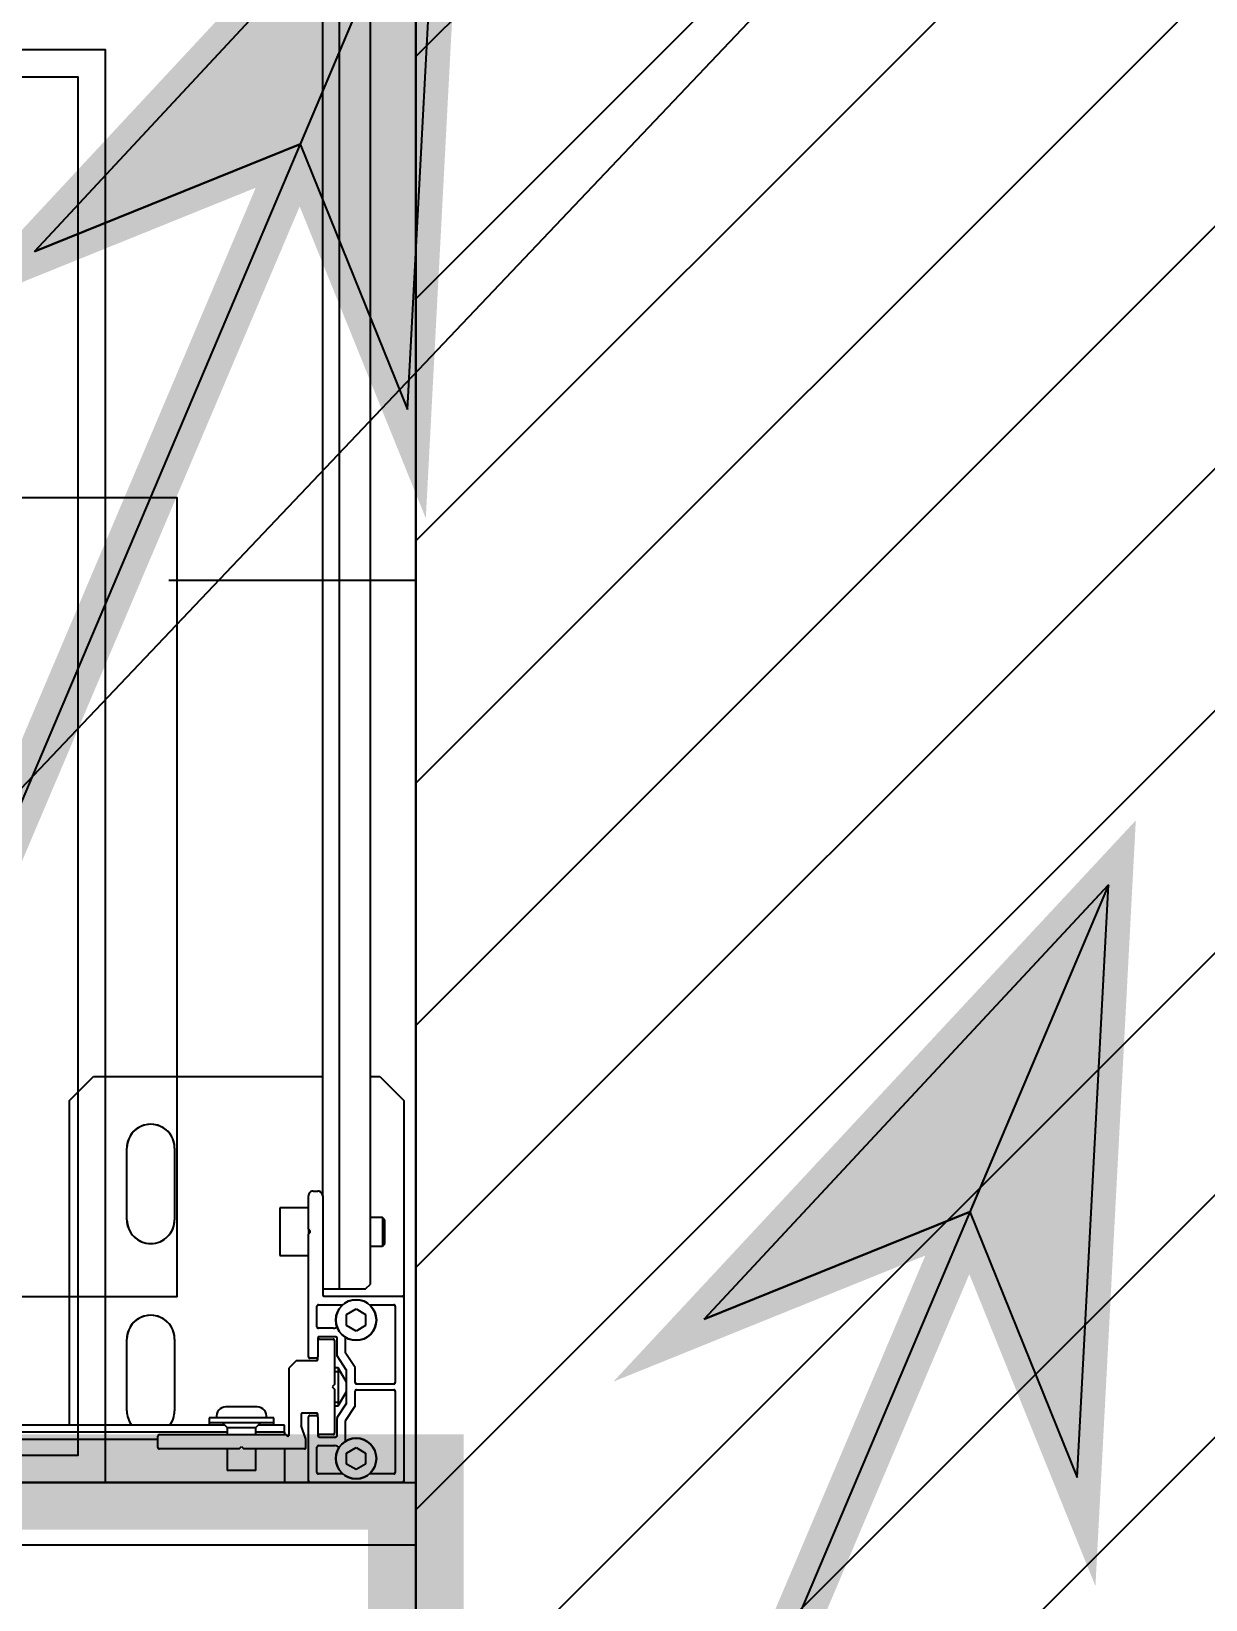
# Model space of a CAD drawing. Extents: x -2932 to 12371, y 2178 to 6224.
# Drawn here: x 4181.39 to 4205.98, y 3437.03 to 3469.86 of the extents above; entities that cross this region are included whole.
import ezdxf
from ezdxf import colors
from ezdxf.entities.mleader import LeaderData, LeaderLine
from ezdxf.math import Vec2, Vec3

# ---------------------------------------------------------------- set-up
doc = ezdxf.new("R2010")
doc.units = 0
doc.header["$PDMODE"] = 67
doc.linetypes.add('prlm_ef', pattern=[0.165, 0.1, -0.065])
doc.linetypes.add('Style de ligne -1', pattern=[0.41664, 0.20828, -0.20836])
doc.layers.get('0').update_dxf_attribs({"color": 252})
for name, color, linetype, lineweight in [('_GAZELEC-BOITE INCORPO', 36, 'Continuous', 18), ('_GAZELEC-RESERVATION', 1, 'Continuous', 18), ('_GAZELEC-RESERVATION 2', 6, 'Continuous', 18)]:
    doc.layers.add(name, color=color, linetype=linetype, lineweight=lineweight)
for name, color, linetype in [('B aménagement intérieur', 252, 'Continuous'), ('B GÈnÈral_Hatch', 252, 'Continuous'), ('B Général', 252, 'Continuous'), ('C ANNOTATIONS-prestations', 252, 'Continuous'), ('F REMPLISSAGE-vert clair', 252, 'Continuous'), ('F REMPLISSAGE-vert foncé', 252, 'Continuous'), ('GAZ-FLECHE VMC', 93, 'Continuous'), ('MTI900_Alu', 252, 'Continuous'), ('prlm-CHAUFF', 30, 'Continuous'), ('prlm-EAU-EF', 161, 'Continuous'), ('prlm-MOD-PB', 123, 'Continuous')]:
    doc.layers.add(name, color=color, linetype=linetype)
doc.styles.add('Arial', font='arial.ttf')
doc.styles.add('Eurostile', font='')
doc.styles.get("Standard").update_dxf_attribs({"font": 'isocp.shx', "height": 15})
doc.styles.get('Eurostile').set_extended_font_data('Eurostile')
doc.dimstyles.new('200', dxfattribs={"dimscale": 0.1, "dimtxt": 150, "dimasz": 25, "dimexe": 50, "dimexo": 50, "dimgap": 20, "dimtad": 1, "dimdec": 0, "dimdsep": 46, "dimtxsty": 'Arial', "dimblk1": 'DOTBLANK', "dimblk2": 'DOTBLANK', "dimsah": 1, "dimcen": 25, "dimclrd": 5, "dimclre": 5, "dimadec": 0, "dimazin": 0, "dimtfac": 1, "dimtdec": 0, "dimtmove": 0, "dimatfit": 3, "dimldrblk": 'DOTBLANK', "dimfxl": 50, "dimtolj": 1, "dimtzin": 0, "dimarcsym": 0})
doc.dimstyles.new('Arch', dxfattribs={"dimtxt": 11.765001, "dimasz": 11.224121, "dimexe": 15.875, "dimexo": 7.9375, "dimgap": 7.9375, "dimtad": 1, "dimdec": 1, "dimtxsty": 'Eurostile', "dimblk": 'B n1.VW_SLASH', "dimblk1": 'B n1.VW_SLASH', "dimblk2": 'B n1.VW_SLASH', "dimcen": 0, "dimdle": 7.9375, "dimazin": 0, "dimtfac": 1, "dimtdec": 1, "dimtix": 1, "dimtmove": 0, "dimatfit": 0, "dimldrblk": 'B n1.VW_FILLEDARROW', "dimfxl": 1, "dimfrac": 2, "dimtolj": 1, "dimarcsym": 0})

# ---------------------------------------------------------------- blocks, each defined once
blk = doc.blocks.new('A n1.Groupe-6-1')
at = {"layer": 'B Général', "linetype": 'Style de ligne -1', "ltscale": 25.4, "flags": 128}
blk.add_lwpolyline([(-35.4, 7.6), (35.6, 7.6), (35.6, -32.4), (-35.4, -32.4)], close=True, dxfattribs=at)
blk = doc.blocks.new('A n1.WC-plan-PMR')
at = {"layer": 'B Général'}
blk.add_blockref('A n1.Groupe-6-1', (0, 0), dxfattribs=at)
blk = doc.blocks.new('A n1.T2 A 108 (2D)')
at = {"layer": 'B Général', "linetype": 'Continuous'}
blk.add_line((230.137, -392.957), (321.137, -392.957), dxfattribs=at)
at = {"layer": 'F REMPLISSAGE-vert clair'}
blk.add_line((228.837, -394.257), (321.137, -394.257), dxfattribs=at)
at = {"layer": 'F REMPLISSAGE-vert foncé', "linetype": 'Continuous'}
blk.add_line((230.137, -392.957), (321.137, -392.957), dxfattribs=at)
at = {"layer": 'F REMPLISSAGE-vert foncé'}
blk.add_line((228.837, -394.257), (321.137, -394.257), dxfattribs=at)
at = {"layer": 'B Général', "xscale": -1, "rotation": 90}
blk.add_blockref('A n1.WC-plan-PMR', (288.737, -338.457), dxfattribs=at)
blk = doc.blocks.new('A n1.G 100_80')
at = {"layer": 'B Général', "linetype": 'Continuous', "flags": 128}
blk.add_lwpolyline([(9.5, -45), (9.5, 45), (48.52, 45), (48.52, -45)], close=True, dxfattribs=at)
at = {"layer": 'C ANNOTATIONS-prestations'}
for p, q in [((9.5, 44.75), (9.5, 44.72)), ((9.53, 44.75), (9.5, 44.75)), ((9.5, 44.72), (9.5, 42.78)), ((13.37, 44.75), (9.53, 44.75)), ((17.5, 44.75), (13.37, 44.75)), ((13.4, 43.08), (13.4, 44.72)), ((18, 44.25), (17.5, 44.75)), ((9.68, 44.54), (9.68, 44.033)), ((11.41, 44.57), (9.71, 44.57)), ((11.44, 43.76), (11.44, 44.54)), ((11.56, 44.54), (11.56, 43.76)), ((13.19, 44.57), (11.59, 44.57)), ((13.22, 44.033), (13.22, 44.54)), ((14.45, 44.3), (14.5, 44.35)), ((14.5, 44.35), (15, 44.35)), ((15, 44.35), (15.05, 44.3)), ((13.55, 43.95), (13.65, 44.05)), ((13.65, 44.05), (44.15, 44.05)), ((15.05, 44.3), (14.45, 44.3)), ((14.45, 44.05), (14.45, 44.3)), ((15.05, 44.3), (15.05, 44.05)), ((18, 44.05), (18, 44.25)), ((9.885, 43.95), (9.769, 43.75)), ((9.769, 43.75), (9.885, 43.55)), ((10.115, 43.95), (9.885, 43.95)), ((10.231, 43.75), (10.115, 43.95)), ((10.115, 43.55), (10.231, 43.75)), ((10.803, 43.535), (11.088, 43.725)), ((11.105, 43.73), (11.41, 43.73)), ((11.59, 43.73), (11.904, 43.73)), ((11.904, 43.73), (12.197, 43.535)), ((12.785, 43.95), (12.669, 43.75)), ((12.669, 43.75), (12.785, 43.55)), ((13.015, 43.95), (12.785, 43.95)), ((13.131, 43.75), (13.015, 43.95)), ((13.015, 43.55), (13.131, 43.75)), ((13.55, 43.4), (13.55, 43.95)), ((9.68, 43.467), (9.68, 42.96)), ((9.885, 43.55), (10.115, 43.55)), ((10.364, 43.53), (10.786, 43.53)), ((10.48, 43.35), (10.841, 43.35)), ((10.858, 43.355), (11.142, 43.545)), ((11.1, 43.377), (11.4, 43.55)), ((11.9, 43.377), (11.1, 43.377)), ((11.1, 43.3), (11.1, 43.377)), ((11.159, 43.55), (11.841, 43.55)), ((11.177, 43.3), (11.177, 43.421)), ((11.6, 43.55), (11.9, 43.377)), ((11.823, 43.3), (11.823, 43.421)), ((11.858, 43.545), (12.15, 43.35)), ((11.9, 43.377), (11.9, 43.3)), ((12.15, 43.35), (12.52, 43.35)), ((12.214, 43.53), (12.536, 43.53)), ((12.785, 43.55), (13.015, 43.55)), ((13.22, 42.96), (13.22, 43.467)), ((13.55, 43.05), (13.55, 43.4)), ((13.55, 43.4), (44.25, 43.4)), ((10.27, 42.96), (10.27, 43.307)), ((10.45, 42.98), (10.45, 43.32)), ((10.5, 43.27), (10.5, 42.98)), ((11.45, 43.3), (10.53, 43.3)), ((11.5, 43.25), (11.45, 43.3)), ((11.55, 43.3), (11.5, 43.25)), ((12.47, 43.3), (11.55, 43.3)), ((12.5, 42.98), (12.5, 43.27)), ((12.55, 43.32), (12.55, 42.98)), ((12.73, 43.28), (12.73, 42.96)), ((15.5, 43.05), (13.43, 43.05)), ((15.5, 43.05), (42.27, 43.05)), ((18, 38.25), (18, 43.05)), ((9.5, 42.78), (9.5, 42.25)), ((9.53, 42.75), (10.87, 42.75)), ((9.71, 42.93), (10.24, 42.93)), ((10.23, 42.7), (10.395, 42.7)), ((10.405, 42.699), (10.695, 42.602)), ((10.87, 42.95), (10.48, 42.95)), ((10.87, 42.95), (10.92, 42.95)), ((10.9, 42.78), (10.9, 42.92)), ((10.95, 42.92), (10.95, 42.63)), ((12.05, 42.5), (12.05, 42.92)), ((12.08, 42.95), (12.13, 42.95)), ((12.1, 42.92), (12.1, 42.78)), ((12.52, 42.95), (12.13, 42.95)), ((12.13, 42.75), (14.7, 42.75)), ((12.76, 42.93), (13.19, 42.93)), ((14.25, 42.15), (14.25, 42.75)), ((14.7, 42.75), (14.729, 42.779)), ((14.8, 42.75), (14.7, 42.75)), ((14.771, 42.779), (14.8, 42.75)), ((14.8, 42.75), (15.5, 42.75)), ((15.25, 42.75), (15.25, 42.15)), ((15.6, 42.85), (15.6, 42.95)), ((10.2, 42.67), (10.2, 41.4)), ((10.92, 42.6), (10.705, 42.6)), ((12.05, 42.5), (11.9, 42.35)), ((9.5, 42.25), (9.5, -42.25)), ((10.2, 42.25), (9.5, 42.25)), ((10.5, 42.35), (11.9, 42.35)), ((10.5, 39.63), (10.5, 42.29)), ((10.55, 42.25), (10.5, 42.25)), ((10.55, 42.25), (10.55, 41.65)), ((10.55, 42.25), (10.7, 42.25)), ((10.7, 42.25), (10.7, 41.7)), ((15.25, 42.15), (14.25, 42.15)), ((10.65, 41.65), (10.75, 41.75)), ((10.7, 42.03), (10.75, 42.03)), ((10.75, 42.03), (10.75, 40.67)), ((10.75, 42.03), (10.85, 42.03)), ((10.85, 42.03), (10.85, 40.67)), ((9.75, 41.65), (9.75, 41.05)), ((9.75, 41.65), (10.2, 41.65)), ((10.25, 41.35), (10.2, 41.4)), ((10.5, 41.65), (10.65, 41.65)), ((10.65, 41.05), (10.65, 41.65)), ((11.08, 41.675), (11.08, 41.025)), ((10.2, 41.05), (9.75, 41.05)), ((10.2, 41.3), (10.25, 41.35)), ((10.2, 41.3), (10.2, 39.63)), ((10.65, 41.05), (10.5, 41.05)), ((10.55, 41.05), (10.55, -41.05)), ((10.75, 40.95), (10.65, 41.05)), ((10.7, 41), (10.7, -41)), ((10.75, 40.67), (10.7, 40.67)), ((10.85, 40.67), (10.75, 40.67)), ((12.5, 39.95), (11, 39.95)), ((16.5, 39.95), (15, 39.95)), ((10.23, 39.6), (10.47, 39.6)), ((10.4, 39.6), (10.4, -39.6)), ((11, 38.95), (12.5, 38.95)), ((15, 38.95), (16.5, 38.95)), ((17.5, 37.75), (18, 38.25)), ((10.7, 37.75), (17.5, 37.75))]:
    blk.add_line(p, q, dxfattribs=at)
at = {"layer": 'C ANNOTATIONS-prestations', "flags": 128}
for points in [[(9.5, 44.72, -0.198912), (9.509, 44.741, -0.198912), (9.53, 44.75)], [(13.37, 44.75, -0.198912), (13.391, 44.741, -0.198912), (13.4, 44.72)], [(9.68, 44.54, -0.198912), (9.689, 44.561, -0.198912), (9.71, 44.57)], [(11.41, 44.57, -0.198912), (11.431, 44.561, -0.198912), (11.44, 44.54)], [(11.56, 44.54, -0.198912), (11.569, 44.561, -0.198912), (11.59, 44.57)], [(13.19, 44.57, -0.198912), (13.211, 44.561, -0.198912), (13.22, 44.54)], [(9.68, 44.03, -0.01196), (9.68, 44.031, -0.01196), (9.68, 44.033)], [(13.22, 44.033, -0.01196), (13.22, 44.031, -0.01196), (13.22, 44.03)], [(11.088, 43.725, -0.073633), (11.096, 43.729, -0.073633), (11.105, 43.73)], [(11.44, 43.76, -0.198912), (11.431, 43.739, -0.198912), (11.41, 43.73)], [(11.59, 43.73, -0.198912), (11.569, 43.739, -0.198912), (11.56, 43.76)], [(9.68, 43.467, -0.01196), (9.68, 43.469, -0.01196), (9.68, 43.47)], [(10.225, 43.39, -0.123554), (10.258, 43.354, -0.123554), (10.27, 43.307)], [(10.45, 43.32, -0.198912), (10.459, 43.341, -0.198912), (10.48, 43.35)], [(10.803, 43.535, -0.073633), (10.795, 43.531, -0.073633), (10.786, 43.53)], [(10.858, 43.355, -0.073633), (10.85, 43.351, -0.073633), (10.841, 43.35)], [(11.142, 43.545, -0.073633), (11.15, 43.549, -0.073633), (11.159, 43.55)], [(11.841, 43.55, -0.073633), (11.85, 43.549, -0.073633), (11.858, 43.545)], [(12.214, 43.53, -0.073633), (12.205, 43.531, -0.073633), (12.197, 43.535)], [(12.52, 43.35, -0.198912), (12.541, 43.341, -0.198912), (12.55, 43.32)], [(12.73, 43.28, -0.095961), (12.737, 43.318, -0.095961), (12.758, 43.35)], [(13.22, 43.47, -0.01196), (13.22, 43.469, -0.01196), (13.22, 43.467)], [(10.5, 43.27, -0.198912), (10.509, 43.291, -0.198912), (10.53, 43.3)], [(12.47, 43.3, -0.198912), (12.491, 43.291, -0.198912), (12.5, 43.27)], [(13.43, 43.05, -0.198912), (13.409, 43.059, -0.198912), (13.4, 43.08)], [(15.5, 43.05, -0.198912), (15.571, 43.021, -0.198912), (15.6, 42.95)], [(9.53, 42.75, -0.198912), (9.509, 42.759, -0.198912), (9.5, 42.78)], [(9.71, 42.93, -0.198912), (9.689, 42.939, -0.198912), (9.68, 42.96)], [(10.2, 42.67, -0.198912), (10.209, 42.691, -0.198912), (10.23, 42.7)], [(10.27, 42.96, -0.198912), (10.261, 42.939, -0.198912), (10.24, 42.93)], [(10.395, 42.7, -0.040241), (10.4, 42.7, -0.040241), (10.405, 42.699)], [(10.48, 42.95, -0.198912), (10.459, 42.959, -0.198912), (10.45, 42.98)], [(10.53, 42.95, -0.198912), (10.509, 42.959, -0.198912), (10.5, 42.98)], [(10.87, 42.95, -0.198912), (10.891, 42.941, -0.198912), (10.9, 42.92)], [(10.9, 42.78, -0.198912), (10.891, 42.759, -0.198912), (10.87, 42.75)], [(10.92, 42.95, -0.198912), (10.941, 42.941, -0.198912), (10.95, 42.92)], [(12.05, 42.92, -0.198912), (12.059, 42.941, -0.198912), (12.08, 42.95)], [(12.1, 42.92, -0.198912), (12.109, 42.941, -0.198912), (12.13, 42.95)], [(12.13, 42.75, -0.198912), (12.109, 42.759, -0.198912), (12.1, 42.78)], [(12.5, 42.98, -0.198912), (12.491, 42.959, -0.198912), (12.47, 42.95)], [(12.55, 42.98, -0.198912), (12.541, 42.959, -0.198912), (12.52, 42.95)], [(12.76, 42.93, -0.198912), (12.739, 42.939, -0.198912), (12.73, 42.96)], [(13.22, 42.96, -0.198912), (13.211, 42.939, -0.198912), (13.19, 42.93)], [(14.729, 42.779, -0.198912), (14.75, 42.788, -0.198912), (14.771, 42.779)], [(15.6, 42.85, -0.198912), (15.571, 42.779, -0.198912), (15.5, 42.75)], [(10.705, 42.6, -0.040241), (10.7, 42.6, -0.040241), (10.695, 42.602)], [(10.95, 42.63, -0.198912), (10.941, 42.609, -0.198912), (10.92, 42.6)], [(10.5, 42.29, -0.414214), (10.47, 42.32, -0.414214), (10.5, 42.35)], [(10.85, 41.873, -0.218554), (11.01, 41.827, -0.218554), (11.08, 41.675)], [(10.85, 41.874, -0.003145), (10.853, 41.874, -0.003145), (10.855, 41.874)], [(11.08, 41.025, -0.218554), (11.01, 40.873, -0.218554), (10.85, 40.827)], [(10.855, 40.827, -0.003145), (10.853, 40.826, -0.003145), (10.85, 40.826)], [(10.7, 39.85, -0.080612), (10.842, 39.924, -0.080612), (11, 39.95)], [(12.5, 39.95, -0.414214), (13, 39.45, -0.414214), (12.5, 38.95)], [(15, 38.95, -0.414214), (14.5, 39.45, -0.414214), (15, 39.95)], [(16.5, 39.95, -0.414214), (17, 39.45, -0.414214), (16.5, 38.95)], [(10.23, 39.6, -0.198912), (10.209, 39.609, -0.198912), (10.2, 39.63)], [(10.5, 39.63, -0.198912), (10.491, 39.609, -0.198912), (10.47, 39.6)], [(11, 38.95, -0.080612), (10.842, 38.976, -0.080612), (10.7, 39.05)]]:
    blk.add_lwpolyline(points, format="xyb", dxfattribs=at)
at = {"layer": 'C ANNOTATIONS-prestations'}
for centre in [(10, 43.75), (12.9, 43.75)]:
    blk.add_circle(centre, 0.425, dxfattribs=at)
blk = doc.blocks.new('A n1.MTI900_Alu_390')
at = {"layer": 'MTI900_Alu', "color": 1, "linetype": 'Continuous'}
for p, q in [((-4.475, 0), (-4.472, 0)), ((-4.475, -0.003), (-4.475, 0)), ((-4.472, 0), (-4.278, 0)), ((-4.278, 0), (-4.225, 0)), ((-4.225, 0), (4.225, 0)), ((-4.225, -0.07), (-4.225, 0)), ((-4.475, -0.387), (-4.475, -0.003)), ((-4.457, -0.191), (-4.457, -0.021)), ((-4.454, -0.018), (-4.4033, -0.018)), ((-4.395, -0.0385), (-4.375, -0.0269)), ((-4.375, -0.0269), (-4.355, -0.0385)), ((-4.3467, -0.018), (-4.296, -0.018)), ((-4.293, -0.021), (-4.293, -0.074)), ((-4.275, -0.003), (-4.275, -0.137)), ((-4.165, -0.025), (-4.105, -0.025)), ((-4.165, -0.025), (-4.165, -0.07)), ((-4.105, -0.07), (-4.105, -0.025)), ((-4.395, -0.0615), (-4.395, -0.0385)), ((-4.375, -0.0731), (-4.395, -0.0615)), ((-4.355, -0.0615), (-4.375, -0.0731)), ((-4.355, -0.0385), (-4.355, -0.0615)), ((-4.353, -0.0864), (-4.353, -0.1286)), ((-4.335, -0.098), (-4.335, -0.1341)), ((-4.298, -0.095), (-4.332, -0.095)), ((-4.296, -0.077), (-4.3306, -0.077)), ((-4.295, -0.137), (-4.295, -0.098)), ((-4.27, -0.073), (-4.27, -0.0895)), ((-4.2698, -0.0905), (-4.2602, -0.1195)), ((-4.267, -0.07), (-4.14, -0.07)), ((-4.135, -0.075), (-4.14, -0.07)), ((-4.13, -0.07), (-4.135, -0.075)), ((-4.13, -0.07), (-3.963, -0.07)), ((-3.96, -0.073), (-3.96, -0.097)), ((-3.96, -0.09), (3.96, -0.09)), ((-4.3535, -0.1303), (-4.3725, -0.1588)), ((-4.33, -0.195), (-4.33, -0.103)), ((-4.327, -0.1), (-4.298, -0.1)), ((-4.26, -0.142), (-4.26, -0.1205)), ((-4.235, -0.1), (-4.235, -0.24)), ((-3.963, -0.1), (-4.229, -0.1)), ((-4.225, -0.105), (-4.225, -0.1)), ((-4.225, -0.105), (-4.165, -0.105)), ((-4.225, -0.105), (-4.225, -0.12)), ((-4.225, -0.12), (-4.17, -0.12)), ((-4.203, -0.12), (-4.203, -0.125)), ((-4.203, -0.125), (-4.067, -0.125)), ((-4.203, -0.125), (-4.203, -0.135)), ((-4.165, -0.115), (-4.175, -0.125)), ((-4.165, -0.1), (-4.165, -0.115)), ((-4.105, -0.115), (-4.165, -0.115)), ((-4.105, -0.115), (-4.105, -0.1)), ((-4.105, -0.105), (4.105, -0.105)), ((-4.095, -0.125), (-4.105, -0.115)), ((-4.1, -0.12), (4.1, -0.12)), ((-4.067, -0.125), (-4.067, -0.12)), ((-4.067, -0.135), (-4.067, -0.125)), ((-3.775, -0.12), (-3.775, -0.8)), ((-4.373, -0.1605), (-4.373, -0.191)), ((-4.3377, -0.16), (-4.355, -0.19)), ((-4.3355, -0.1358), (-4.3545, -0.1642)), ((-4.3377, -0.24), (-4.3377, -0.16)), ((-4.33, -0.16), (-4.3377, -0.16)), ((-4.295, -0.137), (-4.295, -0.142)), ((-4.278, -0.14), (-4.292, -0.14)), ((-4.292, -0.145), (-4.263, -0.145)), ((-4.203, -0.135), (-4.067, -0.135)), ((-4.1675, -0.158), (-4.1025, -0.158)), ((-3.995, -0.3), (-3.995, -0.15)), ((-3.895, -0.15), (-3.895, -0.3)), ((-4.376, -0.194), (-4.454, -0.194)), ((-4.355, -0.1659), (-4.355, -0.2341)), ((-4.33, -0.1677), (-4.3421, -0.1677)), ((-4.325, -0.2), (-4.33, -0.195)), ((-4.457, -0.369), (-4.457, -0.209)), ((-4.454, -0.206), (-4.376, -0.206)), ((-4.373, -0.209), (-4.373, -0.2404)), ((-4.355, -0.21), (-4.3377, -0.24)), ((-4.33, -0.205), (-4.325, -0.2)), ((-4.33, -0.297), (-4.33, -0.205)), ((-4.373, -0.2404), (-4.3535, -0.2697)), ((-4.3545, -0.2358), (-4.335, -0.265)), ((-4.33, -0.2323), (-4.3421, -0.2323)), ((-4.3377, -0.24), (-4.33, -0.24)), ((-4.295, -0.258), (-4.295, -0.263)), ((-4.25, -0.255), (-4.292, -0.255)), ((-4.292, -0.26), (-4.278, -0.26)), ((-4.25, -0.255), (-4.235, -0.24)), ((-4.353, -0.2714), (-4.353, -0.3036)), ((-4.335, -0.265), (-4.335, -0.302)), ((-4.295, -0.302), (-4.295, -0.263)), ((-4.275, -0.263), (-4.275, -0.52)), ((-4.395, -0.3285), (-4.375, -0.3169)), ((-4.375, -0.3169), (-4.355, -0.3285)), ((-4.332, -0.305), (-4.298, -0.305)), ((-4.328, -0.323), (-4.296, -0.323)), ((-4.298, -0.3), (-4.327, -0.3)), ((-4.293, -0.326), (-4.293, -0.369)), ((-4.395, -0.3515), (-4.395, -0.3285)), ((-4.375, -0.3631), (-4.395, -0.3515)), ((-4.355, -0.3515), (-4.375, -0.3631)), ((-4.355, -0.3285), (-4.355, -0.3515)), ((-4.475, -0.8), (-4.475, -0.387)), ((-4.308, -0.39), (-4.472, -0.39)), ((-4.4033, -0.372), (-4.454, -0.372)), ((-4.296, -0.372), (-4.3467, -0.372)), ((-4.305, -0.6), (-4.305, -0.393)), ((-4.395, -0.405), (-4.405, -0.415)), ((-4.405, -0.415), (-4.405, -3.465)), ((-4.34, -0.405), (-4.395, -0.405)), ((-4.305, -0.405), (-4.34, -0.405)), ((-4.34, -0.405), (-4.34, -3.475)), ((-4.215, -0.475), (-4.275, -0.475)), ((-4.215, -0.575), (-4.215, -0.475)), ((-4.43, -0.495), (-4.435, -0.5)), ((-4.435, -0.5), (-4.435, -0.55)), ((-4.43, -0.555), (-4.43, -0.495)), ((-4.405, -0.495), (-4.43, -0.495)), ((-4.275, -0.52), (-4.2779, -0.5229)), ((-4.275, -0.53), (-4.275, -0.52)), ((-4.435, -0.55), (-4.43, -0.555)), ((-4.43, -0.555), (-4.405, -0.555)), ((-4.2779, -0.5271), (-4.275, -0.53)), ((-4.275, -0.53), (-4.275, -0.6)), ((-3.995, -0.7), (-3.995, -0.55)), ((-3.895, -0.55), (-3.895, -0.7)), ((-4.275, -0.575), (-4.215, -0.575)), ((-4.305, -0.6), (-4.305, -3.277)), ((-4.285, -0.61), (-4.295, -0.61)), ((-4.425, -0.85), (-4.475, -0.8)), ((-3.775, -0.8), (-3.825, -0.85)), ((-4.405, -0.85), (-4.425, -0.85)), ((-3.825, -0.85), (-4.305, -0.85))]:
    blk.add_line(p, q, dxfattribs=at)
for centre in [(-4.375, -0.05), (-4.375, -0.34)]:
    blk.add_circle(centre, 0.0425, dxfattribs=at)
for centre, radius, start, end in [((-4.472, -0.003), 0.003, 90, 180), ((-4.278, -0.003), 0.003, 0, 90), ((-4.454, -0.021), 0.003, 90, 180), ((-4.4033, -0.021), 0.003, 84.5182, 90), ((-4.3467, -0.021), 0.003, 90, 95.4817), ((-4.296, -0.021), 0.003, 0, 90), ((-4.3306, -0.067), 0.01, 213.6525, 270), ((-4.332, -0.098), 0.003, 90, 180), ((-4.298, -0.098), 0.003, 0, 90), ((-4.296, -0.074), 0.003, 270, 0), ((-4.267, -0.073), 0.003, 90, 180), ((-4.267, -0.0895), 0.003, 180, 198.4349), ((-4.232, -0.1), 0.003, 0, 180), ((-3.963, -0.073), 0.003, 0, 90), ((-3.963, -0.097), 0.003, 270, 0), ((-4.356, -0.1286), 0.003, 326.3099, 0), ((-4.327, -0.103), 0.003, 90, 180), ((-4.298, -0.103), 0.003, 0, 90), ((-4.263, -0.1205), 0.003, 0, 18.4349), ((-3.945, -0.15), 0.05, 143.1301, 180), ((-3.945, -0.15), 0.05, 0, 36.8699), ((-4.37, -0.1605), 0.003, 146.3099, 180), ((-4.338, -0.1341), 0.003, 326.3099, 0), ((-4.292, -0.137), 0.003, 180, 270), ((-4.292, -0.142), 0.003, 180, 270), ((-4.278, -0.137), 0.003, 270, 0), ((-4.263, -0.142), 0.003, 270, 0), ((-4.1675, -0.138), 0.02, 171.3731, 270), ((-4.1675, -0.133), 0.02, 185.7392, 187.1808), ((-4.1025, -0.138), 0.02, 270, 8.6269), ((-4.1025, -0.133), 0.02, 352.8192, 354.2608), ((-4.454, -0.191), 0.003, 180, 270), ((-4.376, -0.191), 0.003, 270, 0), ((-4.352, -0.1659), 0.003, 146.3099, 180), ((-4.454, -0.209), 0.003, 90, 180), ((-4.376, -0.209), 0.003, 0, 90), ((-4.352, -0.2341), 0.003, 180, 213.6901), ((-4.292, -0.258), 0.003, 90, 180), ((-4.292, -0.263), 0.003, 90, 180), ((-4.278, -0.263), 0.003, 0, 90), ((-4.356, -0.2714), 0.003, 0, 33.6901), ((-4.332, -0.302), 0.003, 180, 270), ((-4.328, -0.333), 0.01, 90, 133.851), ((-4.327, -0.297), 0.003, 180, 270), ((-4.298, -0.297), 0.003, 270, 0), ((-4.298, -0.302), 0.003, 270, 0), ((-4.296, -0.326), 0.003, 0, 90), ((-3.945, -0.3), 0.05, 180, 0), ((-4.472, -0.387), 0.003, 180, 270), ((-4.454, -0.369), 0.003, 180, 270), ((-4.4033, -0.369), 0.003, 270, 275.4818), ((-4.3467, -0.369), 0.003, 264.5182, 270), ((-4.308, -0.393), 0.003, 0, 90), ((-4.296, -0.369), 0.003, 270, 0), ((-4.2758, -0.525), 0.003, 135, 225), ((-3.945, -0.55), 0.05, 0, 180), ((-4.295, -0.6), 0.01, 180, 270), ((-4.285, -0.6), 0.01, 270, 0), ((-3.945, -0.7), 0.05, 180, 0)]:
    blk.add_arc(centre, radius, start, end, dxfattribs=at)
blk = doc.blocks.new('xi.uta-yzen-d')
at = {"layer": 'prlm-CHAUFF', "ltscale": 50}
for points in [[(0, 30), (0, 0), (39, 0), (39, 30)], [(0.571, 29.429), (0.571, 0.571), (38.429, 0.571), (38.429, 29.429)], [(-40.5, 20.62), (-40.5, 3.9), (40.5, 3.9), (40.5, 20.62)]]:
    blk.add_lwpolyline(points, close=True, dxfattribs=at)
blk = doc.blocks.new('B n1.VW_SLASH')
at = {"linetype": 'ByBlock', "lineweight": -2}
blk.add_line((0.7072, 0), (-1, 0), dxfattribs=at)
at = {"linetype": 'Continuous', "lineweight": 20, "flags": 128}
blk.add_lwpolyline([(0.5001, 0.5001), (-0.5001, -0.5001)], dxfattribs=at)
blk = doc.blocks.new('*D259')
at = {"layer": '_GAZELEC-RESERVATION 2', "color": 0, "lineweight": -2, "transparency": 16777216}
for p, q in [((4235.143, 3441.7), (4235.143, 3452.924)), ((4197.38, 3430.476), (4251.018, 3430.476)), ((4235.143, 3390.476), (4235.143, 3430.476)), ((4197.38, 3390.476), (4251.018, 3390.476)), ((4235.143, 3379.251), (4235.143, 3368.027))]:
    blk.add_line(p, q, dxfattribs=at)
at = {"layer": 'Defpoints', "color": 0, "transparency": 16777216}
for p in [(4189.442, 3430.476), (4235.143, 3430.476), (4189.442, 3390.476)]:
    blk.add_point(p, dxfattribs=at)
at = {"layer": '_GAZELEC-RESERVATION 2', "color": 0, "lineweight": -2, "transparency": 16777216, "xscale": 11.22412109375, "yscale": 11.22412109375, "zscale": 11.22412109375}
for p, rotation in [((4235.143, 3430.476), 270), ((4235.143, 3390.476), 90)]:
    blk.add_blockref('B n1.VW_SLASH', p, dxfattribs=dict(at, rotation=rotation))
at = {"layer": '_GAZELEC-RESERVATION 2', "color": 0, "transparency": 16777216, "insert": (4221.323, 3410.476), "char_height": 11.765, "attachment_point": 5, "rotation": 90, "style": 'Eurostile'}
blk.add_mtext('\\A1;40.00', dxfattribs=at)
blk = doc.blocks.new('B n1.VW_FILLEDARROW')
at = {"linetype": 'Continuous'}
blk.add_hatch(color=250, dxfattribs=at).paths.add_polyline_path([(-1.4144, 0.379), (0, 0), (-1.4144, -0.379)])
at = {"linetype": 'Continuous', "flags": 128}
blk.add_lwpolyline([(-1.4144, 0.379), (0, 0), (-1.4144, -0.379)], close=True, dxfattribs=at)
blk = doc.blocks.new('FLECHE1')
h = blk.add_hatch(color=256)
h.dxf.hatch_style = 1
h.paths.add_polyline_path([(495907.08, -370439.56), (495913.62, -370315.47), (495936.11, -370371.09), (495991.74, -370348.6)])
for p, q in [((495907.08, -370439.56), (496141.31, -369887.17)), ((495913.62, -370315.47), (495907.08, -370439.56)), ((495913.62, -370315.47), (495907.08, -370439.56)), ((495936.11, -370371.09), (495913.62, -370315.47)), ((495936.11, -370371.09), (495913.62, -370315.47)), ((495991.74, -370348.6), (495907.08, -370439.56)), ((495907.08, -370439.56), (495991.74, -370348.6)), ((495936.11, -370371.09), (495991.74, -370348.6)), ((495991.74, -370348.6), (495936.11, -370371.09)), ((495907.08, -370439.56), (495936.11, -370371.09))]:
    blk.add_line(p, q)
at = {"const_width": 10}
for points in [[(495936.11, -370371.09), (496141.31, -369887.17)], [(495907.08, -370439.56), (495913.62, -370315.47), (495936.11, -370371.09), (495991.74, -370348.6), (495907.08, -370439.56)]]:
    blk.add_lwpolyline(points, dxfattribs=at)
blk = doc.blocks.new('_DOTBLANK')
at = {"color": 0, "linetype": 'ByBlock'}
blk.add_line((-0.5, 0), (-1, 0), dxfattribs=at)
blk.add_circle((0, 0), 0.5, dxfattribs=at)
blk = doc.blocks.new('*D314')
at = {"layer": '_GAZELEC-BOITE INCORPO', "color": 5, "lineweight": -2, "transparency": 16777216}
for p, q in [((4002.92, 3405.405), (4002.92, 3557.346)), ((4189.442, 3405.405), (4189.442, 3557.346)), ((4005.42, 3552.346), (4186.942, 3552.346))]:
    blk.add_line(p, q, dxfattribs=at)
at = {"layer": 'Defpoints', "color": 0, "transparency": 16777216}
for p in [(4189.442, 3552.346), (4002.92, 3400.405), (4189.442, 3400.405)]:
    blk.add_point(p, dxfattribs=at)
at = {"layer": '_GAZELEC-BOITE INCORPO', "color": 5, "lineweight": -2, "transparency": 16777216, "xscale": 2.5, "yscale": 2.5, "zscale": 2.5, "rotation": 180}
blk.add_blockref('_DOTBLANK', (4002.92, 3552.346), dxfattribs=at)
at = {"layer": '_GAZELEC-BOITE INCORPO', "color": 5, "lineweight": -2, "transparency": 16777216, "xscale": 2.5, "yscale": 2.5, "zscale": 2.5}
blk.add_blockref('_DOTBLANK', (4189.442, 3552.346), dxfattribs=at)
at = {"layer": '_GAZELEC-BOITE INCORPO', "color": 0, "transparency": 16777216, "insert": (4096.181, 3562.005), "char_height": 15, "attachment_point": 5, "style": 'Arial'}
blk.add_mtext('\\A1;187', dxfattribs=at)

msp = doc.modelspace()

# ---------------------------------------------------------------- hatches: boundary and pattern name
at = {"layer": '_GAZELEC-RESERVATION 2'}
h = msp.add_hatch(dxfattribs=at)
h.set_pattern_fill('ANSI31', color=256)
h.paths.add_polyline_path([(4582.334, 4118.812), (4542.334, 4118.812), (4542.334, 4108.812), (4582.334, 4108.812)])
h.paths.add_polyline_path([(4843.196, 4114.016), (4843.196, 4054.016), (4853.196, 4054.016), (4853.196, 4114.016)])
h.paths.add_polyline_path([(3523.835, 2610.903), (3603.835, 2610.903), (3603.835, 2600.903), (3524.1, 2600.903)])
h.paths.add_polyline_path([(5215.038, 4391.389), (5215.038, 4421.389), (5225.038, 4421.389), (5225.038, 4391.389)])
h.paths.add_polyline_path([(4111.403, 3400.476), (3931.403, 3400.476), (3931.403, 3410.476), (4111.403, 3410.476)])
h.paths.add_polyline_path([(3847.92, 3341.389), (3847.92, 3371.389), (3837.92, 3371.389), (3837.92, 3341.389)])
edge = h.paths.add_edge_path()
edge.add_line((4631.965, 4574.473), (4631.965, 4504.473))
edge.add_line((4631.965, 4504.473), (4621.965, 4504.473))
edge.add_line((4621.965, 4504.473), (4621.965, 4574.465))
edge.add_line((4621.965, 4574.465), (4631.965, 4574.465))
at = {"layer": 'B GÈnÈral_Hatch', "linetype": 'Continuous'}
h = msp.add_hatch(dxfattribs=at)
h.set_pattern_fill('50_BETON', color=256, style=0, pattern_type=2)
h.set_pattern_definition([(45, (0, 0), (2.4253472, -2.6458333), [])])
h.paths.add_polyline_path([(4207.442, 3678.23), (4189.442, 3678.23), (4189.442, 3372.476), (4207.442, 3372.476)])

# ---------------------------------------------------------------- linework, layer by layer
at = {"layer": 'B Général', "linetype": 'Continuous', "lineweight": 18}
msp.add_line((4189.442, 3678.23), (4189.442, 3390.476), dxfattribs=at)
at = {"layer": 'B Général', "linetype": 'Continuous'}
msp.add_line((4189.442, 3678.23), (4189.442, 3390.476), dxfattribs=at)
at = {"layer": 'prlm-EAU-EF', "linetype": 'prlm_ef'}
for points in [[(5181.964, 4455.4), (5168.003, 4455.4), (5157.27, 4454.729), (5139.312, 4452.799), (5111.624, 4444.075), (5096.733, 4434.886), (5089.399, 4427.552), (5080.381, 4407.994), (5075.165, 4379.601), (5068.298, 4349.45), (4806.819, 4245.016), (4664.514, 4245.016), (4487.338, 4245.016), (4443.958, 4245.016), (4320.082, 4227.406), (4264.34, 4171.665), (4244.925, 4100.724), (4244.925, 4011.786), (4244.925, 3894.158), (4244.925, 3778.404), (4244.925, 3736.391), (4244.925, 3697.346), (4244.925, 3686.657), (4184.277, 3596.239), (4148.852, 3560.814), (4132.207, 3544.169), (4126.125, 3517.554), (4126.125, 3461.429)], [(5181.04, 4454.411), (5161.376, 4453.72), (5137.079, 4450.79), (5124.545, 4447.272), (5110.251, 4441.782), (5095.929, 4432.016), (5087.226, 4421.358), (5080.768, 4400.887), (5077.116, 4378.448), (5073.095, 4357.627), (5065.873, 4335.71), (5045.8, 4307.647), (5031.252, 4294.743), (4963.256, 4262.094), (4896.61, 4248.956), (4825.931, 4242.336), (4704.38, 4240.673), (4512.279, 4240.673), (4424.513, 4240.673), (4374.117, 4239.896), (4331.527, 4229.09), (4290.824, 4201.35), (4257.886, 4148.682), (4251.728, 4117.767), (4249.226, 4072.42), (4253.759, 3977.468), (4253.759, 3860.341), (4253.759, 3575.094), (4253.759, 3380.067), (4253.759, 3281.533), (4253.759, 3277.937), (4168.047, 3161.045), (4089.09, 3146.964), (4017.991, 3146.964), (3905.354, 3146.964), (3789.498, 3146.964), (3770.74, 3146.964), (3756.764, 3146.964), (3707.111, 3169.019), (3680.63, 3212.02), (3680.63, 3270.323), (3702.504, 3299.035), (3742.892, 3309.989), (3792.228, 3310.647)]]:
    msp.add_spline(points, degree=3, dxfattribs=at)
at = {"layer": 'prlm-MOD-PB', "const_width": 2}
msp.add_lwpolyline([(4149.442, 3439.488), (4149.442, 3432.476), (4189.442, 3432.476), (4189.442, 3439.488)], close=True, dxfattribs=at)

# ---------------------------------------------------------------- block references
at = {"layer": 'B aménagement intérieur'}
msp.add_blockref('A n1.T2 A 108 (2D)', (3868.306, 3832.432), dxfattribs=at)
at = {"layer": 'B aménagement intérieur', "xscale": -1, "rotation": 270}
msp.add_blockref('A n1.G 100_80', (4144.442, 3429.98), dxfattribs=at)
at = {"layer": 'GAZ-FLECHE VMC', "xscale": 0.1, "yscale": 0.1, "zscale": 0.1, "rotation": 179.9998799651404}
for p in [(53780.555, -33569.709), (53794.576, -33592.066)]:
    msp.add_blockref('FLECHE1', p, dxfattribs=at)
at = {"layer": 'prlm-CHAUFF', "xscale": 9.999999999999975, "yscale": 9.999999999999975, "zscale": 9.999999999999975, "rotation": 179.9998846602292}
msp.add_blockref('A n1.MTI900_Alu_390', (4144.442, 3439.48), dxfattribs=at)
at = {"layer": 'prlm-CHAUFF'}
msp.add_blockref('xi.uta-yzen-d', (4143.942, 3439.476), dxfattribs=at)

# ---------------------------------------------------------------- dimensions: what is measured, and where the dimension line sits
at = {"layer": '_GAZELEC-BOITE INCORPO'}
dim = msp.add_linear_dim(base=(4189.442, 3552.346), p1=(4002.92, 3400.405), p2=(4189.442, 3400.405), dimstyle='200', dxfattribs=at)
dim.commit()
dim.dimension.update_dxf_attribs({"geometry": '*D314', "text_midpoint": (4096.181, 3562.005)})
at = {"layer": '_GAZELEC-RESERVATION 2'}
dim = msp.add_linear_dim(base=(4235.143, 3430.476), p1=(4189.442, 3390.476), p2=(4189.442, 3430.476), angle=90, dimstyle='Arch', override={"dimdec": 2, "dimzin": 0, "dimdsep": 46, "dimpost": '<>'}, dxfattribs=at)
dim.commit()
dim.dimension.update_dxf_attribs({"geometry": '*D259', "text_midpoint": (4221.323, 3410.476)})

# ---------------------------------------------------------------- leaders
at = {"layer": '_GAZELEC-RESERVATION', "color": 6}
ml = msp.add_multileader_mtext('Standard', dxfattribs=at)
ml.set_content('résa n°7\\P800X400 en dalle haute', color=6)
ml.set_leader_properties()
ml.build(insert=Vec2(0, 0))
ml.multileader.update_dxf_attribs({"has_text_frame": 1, "arrow_head_size": 8, "scale": 20})
ctx = ml.context
ctx.base_point, ctx.scale, ctx.char_height, ctx.arrow_head_size, ctx.landing_gap_size, ctx.plane_origin = Vec3(4224.277, 3489.959), 20, 8, 8, 4, Vec3(4348.429, 3674.68)
notes = []
notes.append((ctx, [(1, (1, 1, 0), (4215.292, 3489.959), (1, 0), 8.984, [(0, [(4154.249, 3425.632)], 0, [])])]))
ctx.mtext.insert, ctx.mtext.width, ctx.mtext.flow_direction = Vec3(4228.277, 3493.959), 156.88504, 5
ml = msp.add_multileader_mtext('Standard', dxfattribs=at)
ml.set_content('engravure 5cm', color=6)
ml.set_leader_properties()
ml.build(insert=Vec2(0, 0))
ml.multileader.update_dxf_attribs({"has_text_frame": 1, "arrow_head_size": 8, "scale": 20})
ctx = ml.context
ctx.base_point, ctx.scale, ctx.char_height, ctx.arrow_head_size, ctx.landing_gap_size, ctx.plane_origin = Vec3(3869.533, 3484.754), 20, 8, 8, 4, Vec3(3884.408, 3669.475)
notes.append((ctx, [(0, (1, 1, 0), (3954.256, 3484.754), (-1, 0), 8.984, [(0, [(4034.88, 3417.121)], 0, [])])]))
ctx.mtext.insert, ctx.mtext.width, ctx.mtext.flow_direction = Vec3(3873.533, 3489.899), 156.88504, 5
for ctx, leaders in notes:
    for number, flags, end, landing, length, lines in leaders:
        leader = LeaderData()
        leader.index, (leader.has_last_leader_line, leader.has_dogleg_vector, leader.attachment_direction) = number, flags
        leader.last_leader_point, leader.dogleg_vector, leader.dogleg_length = Vec3(end), Vec3(landing), length
        for number, points, colour, breaks in lines:
            line = LeaderLine()
            line.index, line.vertices, line.color, line.breaks = number, Vec3.list(points), colors.encode_raw_color(colour), breaks
            leader.lines.append(line)
        ctx.leaders.append(leader)

doc.saveas('drawing.dxf')
